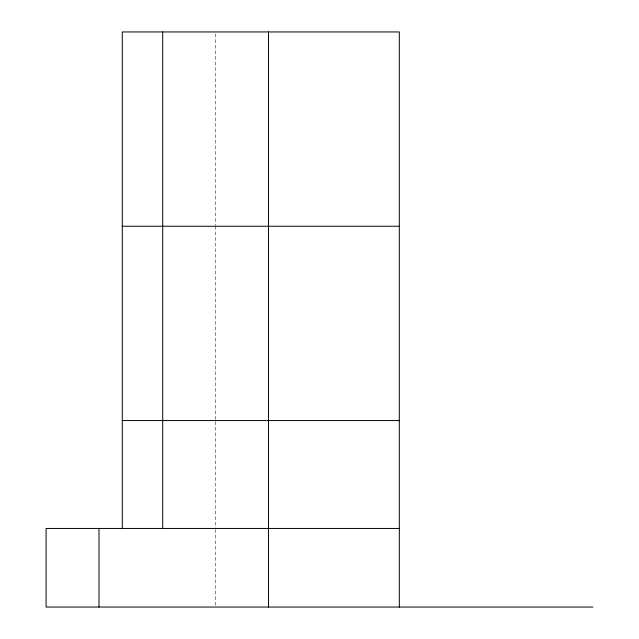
<?xml version="1.0" encoding="UTF-8"?>
<svg xmlns="http://www.w3.org/2000/svg" width="639" height="639" viewBox="0 0 639 639"><rect width="100%" height="100%" fill="white"/><g stroke="black" fill="none" stroke-linecap="round" stroke-linejoin="round"><path stroke-width="0.48" stroke-dasharray="3.19 2.4" d="M215.615 33.939L215.615 225.255M215.615 226.246L215.615 419.551M215.615 421.54L215.615 528.453M215.615 529.451L215.615 606.052"/><path stroke-width="0.96" d="M122.289 226.246L399.319 226.246M122.289 420.55L399.319 420.55M399.319 528.453L46.096 528.453L46.096 607.05L592.904 607.05M399.319 607.05L399.319 31.95L122.289 31.95L122.289 528.453M268.524 31.95L268.524 607.05M162.705 31.95L162.705 528.453M99.005 528.453L99.005 607.05"/></g></svg>
